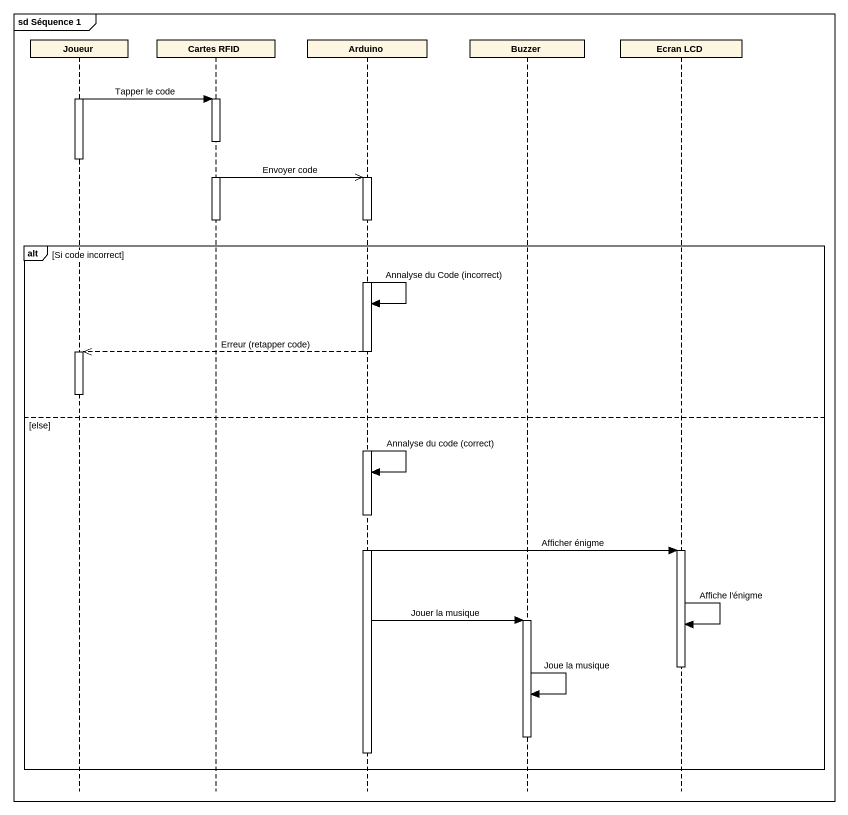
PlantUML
@startuml
mainframe sd Séquence 1
hide footbox
participant Joueur
participant "Cartes RFID" as Cartes_RFID
participant Arduino
participant Buzzer
participant "Ecran LCD" as Ecran_LCD

activate Joueur
Joueur -> Cartes_RFID : Tapper le code
activate Cartes_RFID
deactivate Joueur
Cartes_RFID ->> Arduino : Envoyer code
activate Arduino
deactivate Cartes_RFID
alt Si code incorrect
  Arduino -> Arduino : Annalyse du Code (incorrect)
  Arduino -->> Joueur : Erreur (retapper code)
  activate Joueur
  deactivate Joueur
else else
  Arduino -> Arduino : Annalyse du code (correct)
  Arduino -> Ecran_LCD : Afficher énigme
  activate Ecran_LCD
  Arduino -> Buzzer : Jouer la musique
  activate Buzzer
  Ecran_LCD -> Ecran_LCD : Affiche l'énigme
  deactivate Ecran_LCD
  Buzzer -> Buzzer : Joue la musique
  deactivate Buzzer
  deactivate Arduino
end
@enduml
